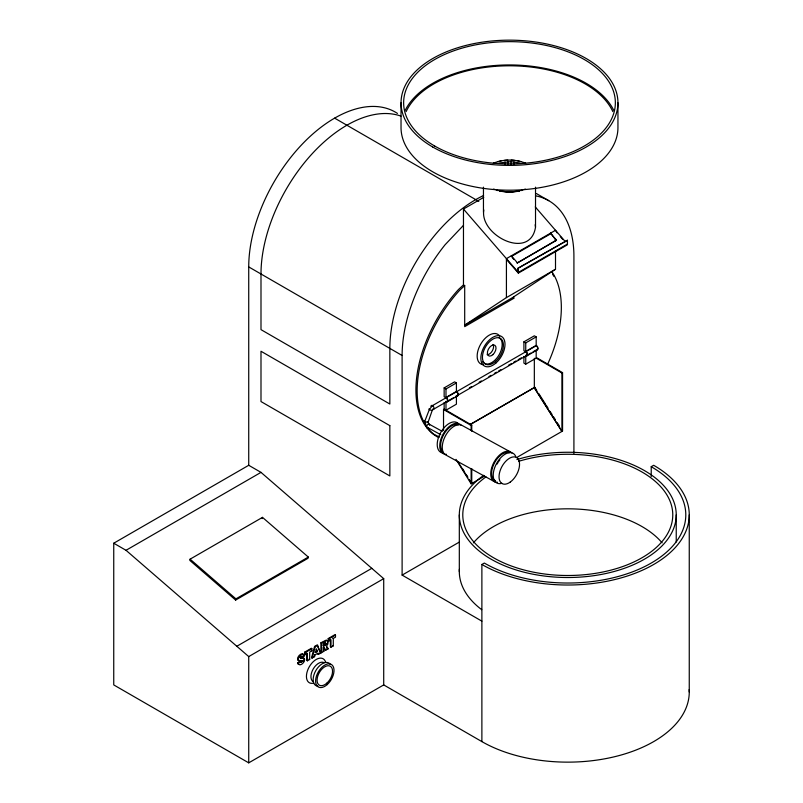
<?xml version="1.0" encoding="UTF-8"?>
<svg xmlns="http://www.w3.org/2000/svg" width="803" height="803" viewBox="0 0 803 803"><rect width="100%" height="100%" fill="white"/><g stroke="black" fill="none" stroke-linecap="round" stroke-linejoin="round"><path stroke-width="1.2" d="M303.895 660.026L303.624 657.998C298.365 657.045 300.252 658.129 304.237 658.35C306.395 661.451 299.399 667.825 298.174 663.168L297.562 662.816L300.001 661.401L301.135 662.375L302.169 661.13L301.476 660.457L300.834 661.893L300.001 661.401M323.228 645.632L323.85 645.983C326.279 645.903 326.55 641.396 323.85 643.986L323.228 643.635L323.228 645.632C324.532 645.823 326.43 642.49 324.362 642.982M535.521 187.169L535.521 227.179C530.201 260.905 479.401 235.54 483.818 209.924M315.609 652.498L316.482 648.904L317.376 651.474L315.609 652.498L314.997 652.146L316.753 651.123L317.376 651.474M314.575 656.653L315.017 654.846L317.948 653.16L318.389 654.455L320.809 653.06L317.205 644.919L314.555 646.445L311.554 657.687L312.166 658.048L314.575 656.653L313.963 656.302L311.554 657.687M190.09 559.169L189.799 560.374L235.63 600.072L308.031 558.266L308.322 557.071L262.491 517.373L190.09 559.169L235.921 598.867L235.63 600.072M262.19 518.577L262.491 517.373M312.166 658.048L315.177 646.796L317.817 645.271M424.265 420.561C423.623 421.625 429.585 423.251 427.417 421.575L429.595 425.148A2.168 1.215 -61.3 0 0 427.969 424.375A2.168 1.215 -61.3 0 0 426.634 427.256A2.168 1.215 -61.3 0 0 428.491 427.537M428.089 422.278L432.365 409.962M327.162 643.926L327.514 642.922M300.683 657.486L304.498 655.76C303.564 651.544 297.692 656.533 298.204 659.343A2.901 1.676 -60 0 0 298.967 660.859L302.089 660.809M303.173 661.772L303.624 660.909M556.559 240.017L517.052 263.113L556.318 240.438L550.597 233.131L556.318 240.438M469.916 424.606L534.808 387.307L536.785 390.429M525.744 355.297A2.168 1.255 60 0 0 527.28 354.414A2.168 1.255 60 0 0 525.744 351.754L523.907 350.7L523.907 341.837L534.336 335.815L536.183 336.879L536.183 345.38A2.6 1.506 60 0 1 538.02 348.572A2.6 1.506 60 0 1 536.183 349.636L536.183 358.138L561.949 373.014L561.949 431.412L534.336 387.909L534.808 387.307M463.472 225.352L445.063 244.785A121.474 70.132 -60 0 0 402.112 355.478L402.112 575.109L481.88 621.151M483.747 197.337L463.472 209.041L463.472 284.894L458.463 289.522A101.951 58.86 -60 0 0 438.047 437.244M463.472 284.894L464.696 285.607L459.687 290.234A101.951 58.86 -60 0 0 425.379 424.596M464.696 325.135L506.422 297.602L555.505 269.266L555.505 250.747M464.535 325.325L512.555 297.602L555.505 269.266M550.597 233.834L511.33 256.508L511.33 255.806L517.293 262.691M517.875 271.866L517.875 268.322L567.43 240.258L567.43 244.774L518.347 273.12L506.422 259.339M517.875 268.322L567.43 240.258M567.43 244.072L518.347 272.408L463.472 209.041M513.779 296.789L513.779 298.314L464.696 326.65L464.696 285.607M113.745 543.219L248.729 465.288L260.995 472.375L383.714 578.652L383.714 684.919L248.729 762.85L113.745 684.919L113.745 543.219L126.021 550.306L248.729 656.583L248.729 762.85M126.021 550.306L260.995 472.375M445.986 401.349A2.168 1.255 60 0 0 447.522 400.466A2.168 1.255 60 0 0 445.986 397.806L444.149 396.742L444.149 387.889L454.578 381.867L456.415 382.931L456.415 391.432A2.6 1.506 60 0 1 458.252 394.624A2.6 1.506 60 0 1 456.415 395.678L456.415 404.18L445.986 410.203L445.986 401.701A2.6 1.506 60 0 0 447.823 400.647A2.6 1.506 60 0 0 445.986 397.455L445.986 388.953L456.415 382.931M523.907 341.837L525.744 342.901L536.183 336.879M445.986 397.455L456.415 391.432M523.907 356.452L523.907 363.097L525.744 364.16L525.744 355.659A2.6 1.506 60 0 0 527.591 354.595A2.6 1.506 60 0 0 525.744 351.403L536.183 345.38M536.183 345.732L432.486 405.605A2.168 1.255 60 0 0 430.95 406.489M469.414 387.819L471.582 386.574M479.17 382.198L481.328 380.943M488.917 376.567L491.085 375.312M494.337 373.435L496.495 372.19M498.663 370.936L500.831 369.681M508.419 365.305L511.662 363.428M513.83 362.183L515.998 360.928M518.166 359.674L521.418 357.807M525.744 355.659L527.832 354.454M433.57 409.249L453.334 397.846M455.411 396.642L531.004 352.999M533.092 351.794L535.179 350.59M447.291 401.831L457.72 395.809M527.049 355.779L537.478 349.767M443.527 430.508L443.527 409.5L444.149 409.149L471.752 425.088L471.752 431.301M525.744 364.16L536.795 357.777L562.562 372.662L562.562 431.06L516.851 457.449M470.096 424.657L534.336 387.568L561.949 431.412M534.336 387.909L534.336 358.289M443.527 409.5L471.14 425.439L471.752 425.088M561.949 373.014L562.562 372.662M235.921 598.867L308.322 557.071M456.024 459.366L471.14 483.838L484.641 476.049M236.825 646.264L371.809 568.333M248.729 656.583L383.714 578.652M402.112 575.109L459.386 542.045M304.598 652.187L311.263 648.342L311.875 648.694L311.875 650.801L309.677 652.076L309.677 659.484L307.388 660.809L306.776 660.447L306.776 653.04L304.598 654.294L304.598 652.187L305.21 652.548L311.875 648.694M320.939 642.761L321.551 643.113L326.851 640.453L328.156 641.527L327.775 644.277L326.43 646.104L328.286 648.744L325.727 650.219L324.091 647.65L323.85 651.303L321.551 652.628L320.939 652.277L320.939 642.761L326.239 640.101L327.273 640.593L327.624 641.948M328.216 640.664L330.384 639.409L330.384 646.816L330.997 647.178L330.997 639.76L328.829 641.015L328.216 640.664L328.216 638.556L334.871 634.711L335.493 635.063L335.493 637.17L333.295 638.435L332.673 638.084M328.216 638.556L328.829 638.917L335.493 635.063M301.336 656.493L304.498 655.76M304.598 654.294L305.21 654.646L307.388 653.391L307.388 660.809M298.174 663.168L300.623 661.762M319.383 653.17L317.777 654.104L318.389 654.455M323.479 647.298L325.115 649.868L327.674 648.382L328.286 648.744M330.997 647.178L333.295 645.853L333.295 638.435M481.88 564.479L484.329 563.064A118.011 68.135 0 0 0 651.223 563.064A118.011 68.135 0 0 0 651.223 466.704L653.672 465.288A121.474 70.132 0 0 1 653.672 564.479A121.474 70.132 0 0 1 481.88 564.479L481.88 741.601A121.474 70.132 0 0 0 616.202 756.326A121.474 70.132 0 0 0 689.185 689.576M493.333 163.41L495.12 162.618M432.676 410.443C431.733 410.734 427.949 409.339 429.153 408.727M493.634 163.109C503.692 159.044 515.275 159.044 525.333 163.109M522.883 189.899L520.926 190.552L522.502 190.181M523.857 189.578L525.343 189.086M498.051 161.644L501.172 160.891M499.205 162.989L511.009 161.634L519.772 162.989M519.892 190.803L509.493 192.188L499.095 190.803M519.451 191.044L512.896 192.058L506.101 192.058L499.536 191.044M299.609 664.482L298.144 664.302L297.562 662.816M300.121 660.447L298.355 660.508A2.901 1.676 -60 0 1 297.582 658.992C297.341 656.352 301.908 651.735 303.805 654.796M504.445 160.389L507.797 160.138M511.18 160.138L514.532 160.389M517.805 160.891L520.926 161.644M496.475 190.181L498.051 190.552L496.103 189.899M493.644 189.086L495.12 189.578M523.857 162.618L525.644 163.41M439.472 437.083L433.369 433.971A101.951 58.86 -60 0 1 428.29 428.752M509.845 451.607L461.374 425.048A16.923 9.506 -61.3 0 0 444.972 436.772A16.923 9.506 -61.3 0 0 446.438 455.341L494.899 481.89M429.153 424.165L442.272 431.352M440.817 434.754L426.604 426.965L424.767 421.334L429.354 409.49L432.486 405.605A2.168 1.255 60 0 1 434.021 408.255A2.168 1.255 60 0 1 432.486 409.149M536.484 193.593L548.75 200.68M334.63 118.141L478.809 201.382M512.555 297.602L513.779 298.314M397.435 113.404A121.474 70.132 -60 0 0 303.132 143.225A121.474 70.132 -60 0 0 248.729 266.917L402.112 355.478M444.149 387.889L445.986 388.953M332.673 645.492L333.295 645.853M325.064 642.852L325.677 643.203M324.763 642.812L325.857 643.414M325.305 643.434L325.918 643.795M325.245 643.906L325.857 644.267M325.064 644.327L325.677 644.679M324.773 644.679L325.386 645.03M325.115 649.868L325.727 650.219M383.714 684.919L481.88 741.601M323.85 651.303L323.228 650.952L323.228 647.439M314.555 646.445L315.177 646.796M320.196 652.709L320.809 653.06M311.875 650.801L311.263 650.45L311.263 648.342M314.405 654.495L315.017 654.846M309.065 659.133L309.677 659.484M301.165 656.322L301.777 656.673M300.924 656.302L301.948 656.854M300.613 656.422L301.225 656.774M301.396 656.844L302.008 657.205M300.031 657.446L300.643 657.808M300.071 657.677L300.683 658.028M300.212 657.808L300.824 658.159M301.557 660.779L302.169 661.13M301.506 661.1L302.119 661.461M301.356 661.411L301.968 661.772M300.834 661.893L301.446 662.254M300.091 661.802L301.135 662.375M535.25 206.903L565.322 241.633M557.091 232.84L555.505 230.3L506.422 258.636L506.422 297.602M560.273 236.514L562.662 239.274M512.143 257.452L513.779 259.339M326.43 646.626L327.674 648.382M538.773 393.56L545.468 404.13M546.04 405.013L548.027 408.135M550.075 411.377L552.042 414.489M553.307 416.476L555.335 419.668M557.272 422.719L559.279 425.881M457.84 461.625L467.697 477.283M469.012 479.371L471.642 483.547M462.548 468.751L463.863 470.859M466.493 475.065L467.808 477.173M469.785 480.324L471.752 483.486L471.752 468.571M317.627 646.024L319.765 651.594M316.161 649.406L316.753 651.123M535.169 224.75L535.521 227.179M689.255 514.884L689.255 692.005M676.236 514.884L676.236 541.995M651.223 466.704L651.223 476.56M617.949 102.774L617.949 127.567A108.465 62.624 0 0 1 509.493 190.191A108.465 62.624 0 0 1 401.028 127.567L401.028 102.774M573.914 453.454L573.914 256.287A121.474 70.132 -60 0 0 536.033 195.922M555.505 238.411L555.505 240.88M525.744 342.901L525.744 351.403M518.347 268.593L518.347 273.12M514.02 161.865L514.02 164.324M511.009 161.634L511.009 164.093M507.968 161.634L507.968 164.093M504.946 161.865L504.946 164.324M483.456 187.159L483.456 212.153M471.14 425.439L471.14 430.408M471.14 468.932L471.14 483.838M459.316 514.884L459.316 571.565M444.149 402.504L444.149 409.149M328.829 638.917L328.829 641.015M323.85 643.986L323.85 645.983M321.551 643.113L321.551 652.628M305.21 652.548L305.21 654.646M248.729 266.917L248.729 465.288M516.911 459.577A108.465 62.624 0 0 1 675.725 508.791A108.465 62.624 0 0 1 536.434 574.838A108.465 62.624 0 0 1 483.697 475.326M518.698 461.303A104.992 60.616 0 0 1 672.262 508.931A104.992 60.616 0 0 1 537.789 572.971A104.992 60.616 0 0 1 485.986 476.872M483.587 195.5A121.474 70.132 -60 0 0 389.846 348.392L389.846 404.029L260.995 329.642L260.995 274.004A121.474 70.132 -60 0 1 309.918 156.234A121.474 70.132 -60 0 1 400.968 116.124M481.73 609.688A108.465 62.624 0 0 1 459.386 569.237M313.682 683.122A13.842 7.99 -60 0 1 309.296 666.751A13.842 7.99 -60 0 1 325.667 662.365M313.2 681.637A10.941 6.314 -60 0 1 313.2 669.009A10.941 6.314 -60 0 1 324.141 662.686M317.757 686.153A13.019 7.518 -60 0 1 315.85 670.535A13.019 7.518 -60 0 1 330.324 664.372M406.147 111.577A106.99 61.771 0 0 1 509.493 65.796A106.99 61.771 0 0 1 612.83 111.577M405.224 110.312A108.465 62.624 0 0 1 509.493 64.943A108.465 62.624 0 0 1 613.753 110.312M552.534 274.004A101.951 58.86 -60 0 1 553.769 276.302M551.701 271.464A101.951 58.86 -60 0 1 547.716 364.04M483.205 364.662A17.084 9.867 -60 0 1 480.696 344.166A17.084 9.867 -60 0 1 499.707 336.086M473.419 542.848A104.992 60.616 0 0 1 567.781 508.821A104.992 60.616 0 0 1 662.134 542.848M499.115 337.672A14.835 8.562 -60 0 1 498.081 356.442A14.835 8.562 -60 0 1 482.613 361.822M492.992 344.437A6.123 3.533 -60 0 1 492.299 350.871A6.123 3.533 -60 0 1 487.08 354.675M457.901 394.875A2.168 1.255 60 0 1 456.817 395.498M456.415 391.784A2.168 1.255 60 0 1 456.817 392.075M457.188 392.466A2.168 1.255 60 0 1 457.901 393.952M535.782 345.571A2.168 1.255 60 0 1 537.508 347.388M537.659 347.9A2.168 1.255 60 0 1 536.946 349.486M443.065 452.952A16.923 9.506 -61.3 0 1 440.265 433.359A16.923 9.506 -61.3 0 1 458.403 423.693M446.488 454.327A16.923 9.506 -61.3 0 1 442.453 435.387A16.923 9.506 -61.3 0 1 460.922 425.078M442.594 451.497A15.618 8.783 -61.3 0 1 444.109 433.861A15.618 8.783 -61.3 0 1 458.282 424.837M497.469 482.262A16.923 9.506 -61.3 0 1 493.433 463.321A16.923 9.506 -61.3 0 1 511.902 453.002M495.471 480.726A15.618 8.783 -61.3 0 1 494.126 463.582A15.618 8.783 -61.3 0 1 509.263 452.772M497.107 464.064A15.618 8.783 -61.3 0 1 498.151 462.297M498.703 461.454A15.618 8.783 -61.3 0 1 499.908 459.858M501.895 483.306A16.923 9.506 -61.3 0 1 496.284 464.044A16.923 9.506 -61.3 0 1 515.827 456.726M389.846 425.65L260.995 351.262L260.995 401.56L389.846 475.948L389.846 425.65M327.192 684.598A13.019 7.518 -60 0 0 331.318 664.432A13.019 7.518 -60 0 0 315.92 678.093A13.019 7.518 -60 0 0 327.192 684.598M326.811 683.182A10.941 6.314 -60 0 0 330.284 666.229A10.941 6.314 -60 0 0 317.336 677.712A10.941 6.314 -60 0 0 326.811 683.182M432.797 147.049A108.465 62.624 0 0 0 614.255 118.974A108.465 62.624 0 0 0 481.419 42.288A108.465 62.624 0 0 0 432.797 147.049M434.634 145.985A105.855 61.118 0 0 0 611.745 118.593A105.855 61.118 0 0 0 482.091 43.733A105.855 61.118 0 0 0 434.634 145.985M495.642 361.36A14.835 8.562 -60 0 0 500.339 338.374A14.835 8.562 -60 0 0 482.794 353.942A14.835 8.562 -60 0 0 495.642 361.36M496.053 362.896A17.084 9.867 -60 0 0 501.463 336.437A17.084 9.867 -60 0 0 481.258 354.354A17.084 9.867 -60 0 0 496.053 362.896M492.821 354.695A6.123 3.533 -60 0 0 494.758 345.22A6.123 3.533 -60 0 0 487.511 351.634A6.123 3.533 -60 0 0 492.821 354.695M510.206 482.101A14.896 8.371 -61.3 0 0 517.684 458.453A14.896 8.371 -61.3 0 0 499.998 471.08A14.896 8.371 -61.3 0 0 510.206 482.101"/></g></svg>
